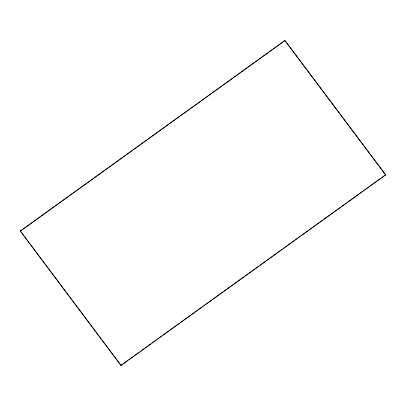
<?xml version="1.0" encoding="UTF-8"?>
<svg xmlns="http://www.w3.org/2000/svg" width="406" height="406" viewBox="0 0 406 406"><rect width="100%" height="100%" fill="white"/><g stroke="black" fill="none" stroke-linecap="round" stroke-linejoin="round"><path stroke-width="0.61" d="M20.3 230.978L284.971 40.519L385.685 174.819L121.029 365.481L20.3 230.978L121.029 365.481M20.315 231.181L284.971 40.519M121.013 365.278L127.692 360.467M128.722 359.731L133.346 356.402M134.376 355.661L138.999 352.332M140.029 351.591L150.819 343.826M151.849 343.085L156.472 339.756M157.503 339.02L162.126 335.691M163.156 334.95L179.599 323.115M180.629 322.379L202.726 306.474M203.756 305.733L259.256 265.793M260.287 265.057L282.383 249.152M283.413 248.411L299.856 236.576M300.887 235.84L322.983 219.935M324.013 219.199L340.456 207.364M341.487 206.624L346.11 203.294M347.14 202.553L363.583 190.718M364.613 189.983L369.237 186.653M370.267 185.912L381.056 178.148M382.087 177.407L385.685 174.819M284.987 40.722L385.7 175.022"/></g></svg>
